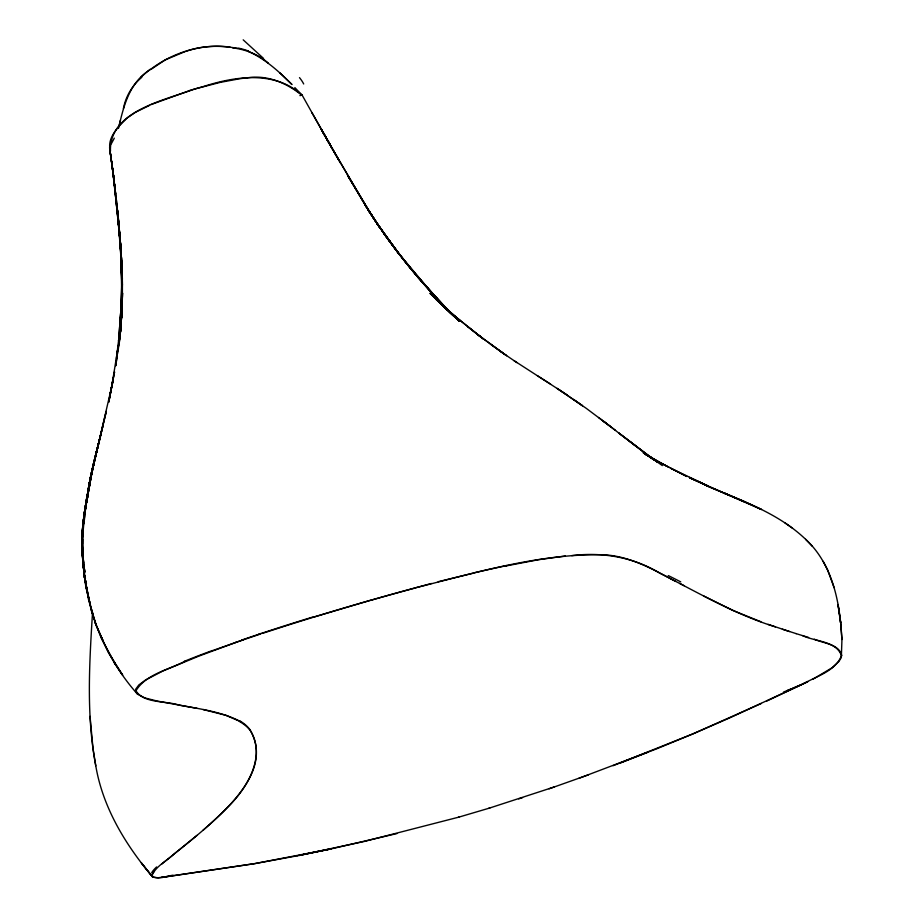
<?xml version="1.0" encoding="UTF-8"?>
<svg xmlns="http://www.w3.org/2000/svg" width="924" height="924" viewBox="0 0 924 924"><rect width="100%" height="100%" fill="white"/><g stroke="black" fill="none" stroke-linecap="round" stroke-linejoin="round"><path stroke-width="1.39" d="M120.813 328.551L119.127 344.317L122.06 310.556L121.737 262.728L122.303 299.676L120.189 333.679L122.222 308.235L120.513 331.081L115.766 365.8L120.813 328.551L122.522 292.989L121.887 312.913M113.49 175.733L120.466 243.682L121.829 289.478L121.367 257.219L118.214 216.77L120.339 241.811L122.361 282.028L122.303 299.676L121.021 251.444L116.216 198.163M122.361 284.165L121.252 320.281L122.361 284.165L120.79 247.713L121.806 264.703M119.866 236.417L122.049 272.846L122.211 290.875L121.021 251.444L121.956 268.688L122.06 304.377L122.199 301.998M115.823 195.368L111.816 163.132L119.496 231.474C122.211 262.139 122.58 293.012 120.236 323.712L121.864 283.61M122.026 277.154L120.466 243.682L116.921 205.983L121.367 257.219L122.049 274.982L119.646 233.16L121.702 270.894L121.321 306.549L121.379 304.504M122.384 297.413L122.338 277.835L121.714 315.303L120.189 333.679M812.82 679.267L831.958 667.844L838.946 661.445L841.325 657.53L841.949 639.512L840.597 621.54L838.01 604.515L840.551 622.707C837.698 592.48 828.851 560.787 805.855 539.524C782.882 517.417 752.91 504.735 723.769 493.012L761.503 509.505L742.607 500.762M83.218 530.942L84.072 514.587L87.318 496.742L84.072 514.587L82.571 529.394L82.375 543.982L82.698 526.149L85.17 508.477C82.525 522.788 81.404 537.445 82.686 551.963L82.12 534.303L85.99 505.37C82.79 521.482 80.896 538.011 82.652 554.423M83.241 530.711L83.749 517.948L88.831 487.953L85.343 506.433L83.749 520.062L85.886 503.06L89.755 484.8L85.886 503.06L84.107 519.484M92.539 612.3C89.397 663.432 86.163 715.188 95.784 765.869C102.841 807.715 125.687 845.079 152.714 877.072L141.36 862.877L151.929 876.137M121.483 302.379L118.595 341.014L121.621 300.138L120.386 321.494M84.303 520.304L84.546 516.181M84.35 519.958L84.523 517.082M84.777 512.774L90.402 479.198M84.789 512.243L91.337 475.964L86.683 497.99L85.043 512.785M85.77 507.01L88.808 485.885L92.134 470.281L86.66 501.085M121.506 317.764L121.714 315.303M84.153 519.265L85.343 506.433L93.058 467.024L88.808 485.885L85.874 505.197L86.209 501.489M86.787 501.64C89.12 475.202 97.482 449.745 103.338 423.966L91.765 472.383L100.219 436.682M87.237 496.985L89.824 481L98.048 445.761L90.494 477.304L87.237 496.985L91.268 473.746L95.969 454.712M85.054 512.947L85.493 508.87M85.793 506.144L89.547 482.49L85.874 505.197M118.838 338.611L119.127 336.117L116.401 358.466M86.013 506.364L86.336 503.719M118.249 349.722L120.513 331.081M86.047 506.213L86.394 503.418M86.74 500.635L92.134 470.281M84.881 512.023L86.683 497.99L94.063 461.469L89.824 481L87.018 500.889L88.219 492.365M84.881 512.069L88.011 491.222M85.17 508.477L82.571 529.394L84.558 511.434L88.161 493.89M116.713 355.89L117.521 350.45L111.573 387.653M88.612 489.524L89.824 481M88.877 488.623L92.423 468.676L97.078 449.179L91.233 476.183L95.334 456.26M109.379 398.683L114.553 371.852L109.991 395.31L113.294 378.17M89.281 484.777L92.423 468.676M110.649 391.961L112.705 382.27L97.678 447.251M90.494 477.304L101.19 433.321M94.606 459.909L98.441 443.612M101.617 430.815L106.364 411.203L93.197 465.038M118.457 128.424L120.455 120.247M118.919 126.611C123.828 105.221 129.845 82.097 150.011 69.808C172.58 52.587 201.721 43.22 230.122 47.136M123.4 108.651C125.676 96.396 132.271 85.343 141.799 77.304M302.067 95.195C274.959 70.189 234.927 76.242 202.656 86.775A45.738 5.232 -16.2 0 0 189.905 90.448M154.008 871.471L152.01 874.635L153.014 877.222L158.108 877.765L166.851 876.576M126.126 119.023C117.775 127.2 106.56 138.334 110.43 151.166M202.91 830.387C229.464 806.964 273.204 768.318 249.711 729.302A645.021 129.949 -26.9 0 0 240.24 721.124M161.619 864.159L196.962 835.388M127.062 118.041L135.401 112.301L149.665 105.336M151.12 69.288L165.223 59.864L185.424 51.444M613.086 765.707L692.85 733.91L729.983 717.763L801.697 684.511M807.391 681.912L766.735 701.062M803.164 683.852C816.493 676.276 835.515 671.113 841.475 655.613C836.232 640.771 814.852 641.614 802.517 635.596M807.992 681.577L792.584 688.426M761.353 703.453L692.85 733.91L656.352 748.96L578.932 778.297M151.178 104.539L189.928 90.46M792.411 688.438L797.816 686.162M184.973 661.238C168.618 669.865 146.015 674.093 135.955 690.759C143.509 703.568 166.181 700.727 179.013 705.093C199.642 708.939 221.079 711.549 239.974 721.274M791.464 688.877L783.517 692.064M786.809 690.713L791.291 688.9M620.743 762.854L647.632 752.332M588.553 774.786L549.064 788.819M554.204 786.982L488.681 808.338M213.34 650.334L243.393 639.789M235.805 642.446L198.741 656.156L162.924 670.963L145.472 680.029L138.831 684.95L135.77 689.073L135.482 690.886L137.168 694.039L144.802 697.909L157.299 701.085L197.124 708.361M522.557 797.631L518.676 798.902M235.481 642.469L260.025 634.164M262.439 633.379L286.567 625.594A248.302 19.335 -16.1 0 1 310.626 618.087L317.625 615.938A248.591 19.358 -16.1 0 1 367.452 601.178L374.624 599.133A249.261 19.404 -16.1 0 1 399.653 592.111L431.439 583.471M314.356 616.886L371.945 599.861M458.408 817.255L489.893 807.969M396.95 833.575L333.021 848.463L298.983 855.428L364.356 841.441L458.893 817.116M414.495 588.068C474.751 572.972 535.573 554.596 598.221 554.7C624.74 554.227 648.521 566.759 671.147 579.002M438.195 581.704L473.204 573.192M173.135 875.178C166.447 876.102 158.662 879.729 152.229 876.553L151.894 875.663C155.96 865.857 167.048 860.833 174.428 853.707C192.596 839.315 210.603 824.612 226.854 808.05C246.604 789.027 267.29 756.028 249.572 729.44M506.271 565.892L538.646 559.69L565.349 555.994M236.382 79.372L220.328 82.363L196.362 88.589A35.736 4.066 -16.2 0 0 192.989 89.582C164.264 100.45 109.09 111.088 110.453 151.086M246.292 78.009C262.924 74.948 279.937 80.215 293.763 89.42M571.737 555.613C602.136 551.882 633.483 557.057 659.759 573.18C697.689 592.353 734.545 614.241 775.386 626.876M232.64 47.852C245.68 49.492 258.397 54.308 268.295 63.121M237.745 48.395C221.829 45.461 205.255 45.345 189.674 50.162A34.638 14.068 -17.1 0 0 186.498 51.097M203.176 709.551L225.976 715.303L239.963 721.401M808.627 637.468L796.084 633.621M796.234 633.656L782.397 629.232M814.298 639.212C823.319 643.439 839.373 643.982 841.764 655.682M789.512 631.542L768.075 624.347M760.856 621.736L733.194 610.579L703.88 596.084M248.094 51.294C264.992 58.766 279.06 71.564 291.984 84.546L279.625 72.661M743.635 501.224L706.283 485.608L726.033 493.936L689.535 477.743L707.853 485.909L670.581 468.191L686.902 476.507L651.582 458.292L669.334 467.498M725.167 493.312L743.993 501.72M689.801 477.616L707.126 485.839L689.431 477.396M671.24 579.082L675.375 581.208M679.637 583.356L684.13 585.677M667.498 466.574L644.455 453.626M647.816 455.728L658.974 462.162L645.864 454.493M645.818 454.504L655.243 460.071L644.675 453.73M644.594 453.626L651.235 457.715M643.127 452.737L645.437 454.158M537.41 375.733L550.565 384.095M646.176 454.539L657.911 462.208L644.813 453.661M573.735 399.503L582.524 405.752L557.126 388.392L586.232 408.316L606.421 423.481M513.94 360.591L566.77 394.71M294.075 89.536L302.264 95.391L294.848 87.595M500.681 351.547L516.932 362.635M653.245 459.136L648.405 455.786L662.358 465.592M784.95 522.857L792.469 528.182M503.58 353.522L477.489 334.488L506.618 355.717L490.413 344.144M657.218 461.988L618.768 433.021L648.278 455.636L629.96 441.568M615.569 430.411L603.153 421.032L636.913 446.904M598.544 417.486L610.868 426.819M480.295 336.567L455.128 316.435L483.229 338.865L467.579 326.657M448.152 310.395L460.545 321.009L445.541 308.073L457.784 318.63M438.877 301.975L450.9 312.878L436.267 299.572L454.111 316.32L429.937 293.255L444.548 307.322M455.22 317.336L451.189 313.617L455.058 317.209M449.976 312.462L457.472 319.45L449.052 311.596M456.976 318.757L439.443 301.247L454.435 316.378M441.684 304.585L450.831 313.248L438.611 301.617M459.575 321.263L452.818 314.818L454.539 316.505M447.204 309.863L444.814 307.588L459.424 321.24L447.332 309.563L455.243 317.117M450.115 312.22L455.278 317.198M395.553 249.399L384.811 234.765L364.922 204.747L377.939 224.832L399.838 255.093L383.437 232.906C405.035 263.282 429.221 291.868 455.948 317.879M805.624 539.316L812.288 546.257M374.59 219.866L347.516 175.352L366.943 207.865C389.628 244.202 416.62 277.731 446.396 308.477L416.828 275.964M444.132 306.075L418.745 278.147L405.139 261.758M429.071 289.963L441.822 303.684M408.547 265.916L435.227 296.789L398.498 253.268L376.9 223.25M329.949 144.571L311.885 112.555L340.656 163.363M136.683 693.231C121.702 676.172 109.506 656.721 100.681 635.804L108.431 652.506L122.673 675.155L113.906 662.046L115.373 664.275L101.386 638.38L95.345 623.019L90.829 607.611L96.385 625.756L103.026 640.875L95.345 623.019L96.385 625.756L91.303 610.51L85.585 582.397L88.485 599.41L92.481 613.397L85.666 585.47L84.026 571.898L86.221 588.369L89.593 602.217L84.096 574.843L83.033 560.683L84.534 577.812L87.214 591.279L84.096 574.843L84.534 577.812L82.548 549.953L83.206 566.62L85.308 580.722L82.975 563.675L84.534 573.839M375.779 221.598L397.066 251.363L418.745 278.147M406.86 263.848L384.811 234.765M398.498 253.268L377.939 224.832L367.844 209.298L370.339 213.421L330.884 146.304L366.943 207.865M368.641 210.58L379.66 227.523L369.323 211.7L378.863 226.253L377.939 224.832M338.935 160.337L320.928 128.725L331.035 146.5M302.16 95.184L311.954 112.636M834.118 587.687L827.592 569.808L823.157 561.318M85.874 580.873L86.406 583.679L85.92 581.057M84.442 573.18L82.328 552.875L82.525 539.154L82.352 555.878L83.587 565.834M84.927 575.802L85.424 578.436M83.668 564.876C80.711 549.052 82.074 532.732 84.211 516.897L82.12 534.303L81.993 548.325L83.183 562.139L81.947 545.183L83.033 528.216L81.947 545.183L82.779 554.481M84.407 568.988L84.904 571.725M83.634 564.599L82.629 558.974L82.12 542.122L83.726 569.623L82.328 552.875L83.634 565.696M84.396 568.814L84.892 571.621M82.675 553.742L82.479 531.208L81.993 548.325L82.675 554.042M95.784 765.869L93.001 748.463L90.032 716.354M109.748 149.053L112.197 166.066L109.656 148.394M83.172 558.558L83.691 562.704M121.367 257.219L117.475 210.557L120.582 245.576L122.349 286.348M83.183 558.327L83.691 562.612M115.304 191.245L113.409 174.532L120.894 249.572M118.653 222.915L118.48 221.275L120.189 239.986M116.02 196.766L118.029 215.257M117.094 207.484L118.838 224.59L117.279 209.009M117.66 212.127L122.049 272.846M840.597 621.54L841.949 639.512M120.339 241.811L121.448 259.217M120.686 247.447L121.91 281.485L121.494 261.249M121.263 255.255L122.303 288.577M120.882 251.097L121.829 285.666M121.633 269.115L121.818 287.618M236.937 79.175A124.717 11.931 -15.4 0 1 246.8 77.835M263.606 58.478A698.486 3.627 43 0 1 243.197 39.848M299.492 77.639A662.277 57.681 25.9 0 1 303.684 83.969M140.852 77.385A145.461 49.769 -19.9 0 1 150.127 69.312M114.299 138.15A808.719 25.133 -70.6 0 1 111.227 143.89M371.898 599.976A248.868 19.935 -16.2 0 1 414.241 588.241M668.271 575.571A1702.62 38.9 32.2 0 1 680.745 581.877M151.709 872.764A443.081 21.691 -29.6 0 1 156.606 866.943M184.176 661.399A215.396 19.739 -15.8 0 1 212.543 650.461M258.524 634.326A250.889 21.021 -16.1 0 1 313.571 616.793M238.334 48.094A114.842 38.542 -13.3 0 1 248.602 51.086M300.531 95.449A632.894 17.129 54.1 0 1 299.907 95.576M241.915 640.009A116.101 9.725 -16.2 0 1 261.307 633.46M239.582 721.598A649.549 130.503 -26.5 0 1 249.445 729.51M474 572.822A295.899 28.459 -16.6 0 1 507.149 565.523M82.998 523.111L82.051 540.69L83.53 519.9L82.998 523.111M83.749 517.948L82.779 531.485L84.072 514.587L86.556 499.792L83.749 517.948M112.682 381.369L108.801 402.021L112.682 381.369M297.667 855.74L254.678 863.628L161.792 877.419L254.678 863.628L331.023 848.913L297.667 855.74M459.436 321.229L457.38 319.358L459.424 321.206M331.046 146.454L321.078 128.921L331.046 146.454M114.079 180.527L109.598 147.667L114.079 180.527M84.546 572.707L83.969 568.583L84.546 572.707M115.639 193.982L111.735 162.116L115.639 193.982"/></g></svg>
